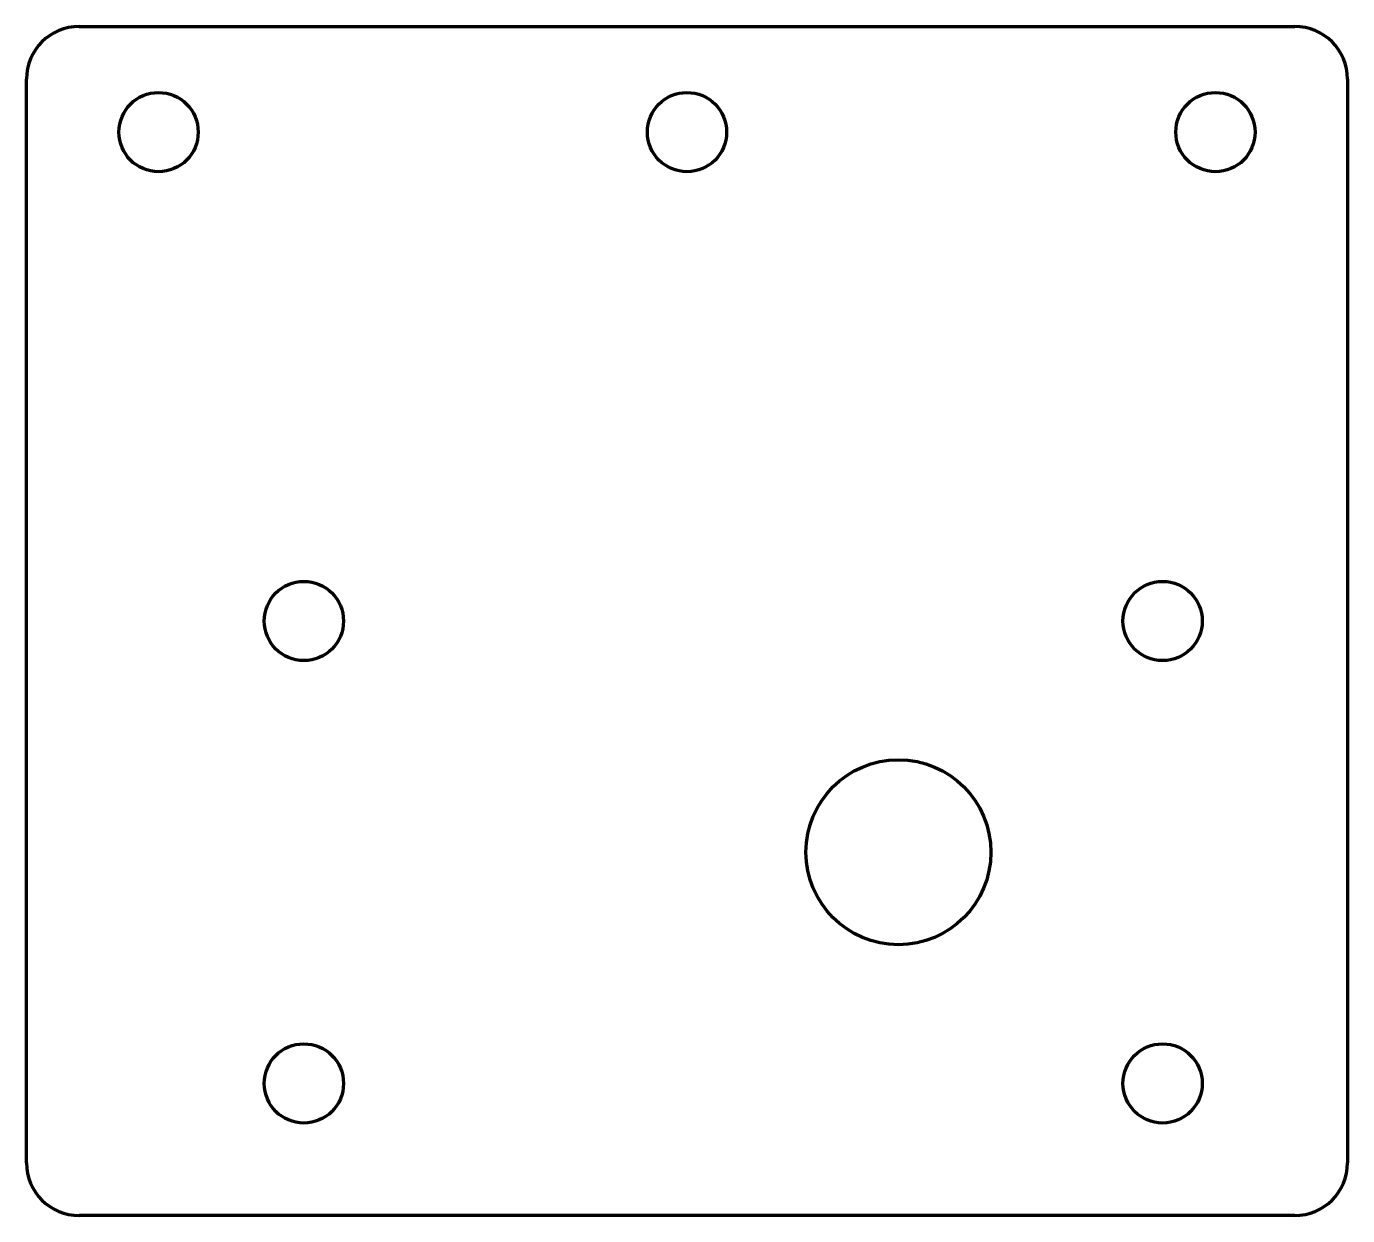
# Model space of a CAD drawing. Header units: millimetres. Extents: x -14 to 36, y -35 to 10.
import ezdxf

# ---------------------------------------------------------------- set-up
doc = ezdxf.new("R2010")
doc.units = ezdxf.units.MM
doc.layers.get('0').update_dxf_attribs({"color": 253, "lineweight": 70, "true_color": 0x8faf8f})

msp = doc.modelspace()

# ---------------------------------------------------------------- linework, layer by layer
for p, q in [((-12, 10), (34, 10)), ((36, 8), (36, -33)), ((-14, -33), (-14, 8)), ((34, -35), (-12, -35))]:
    msp.add_line(p, q)
for centre, radius in [((11, 6), 1.5), ((31, 6), 1.5), ((-9, 6), 1.5), ((-3.5, -12.5), 1.5), ((29, -12.5), 1.5), ((19, -21.25), 3.5), ((-3.5, -30), 1.5), ((29, -30), 1.5)]:
    msp.add_circle(centre, radius)
for centre, start, end in [((34, 8), 360, 90), ((-12, 8), 90, 180), ((-12, -33), 180, 270), ((34, -33), 270, 0)]:
    msp.add_arc(centre, 2, start, end)

doc.saveas('drawing.dxf')
